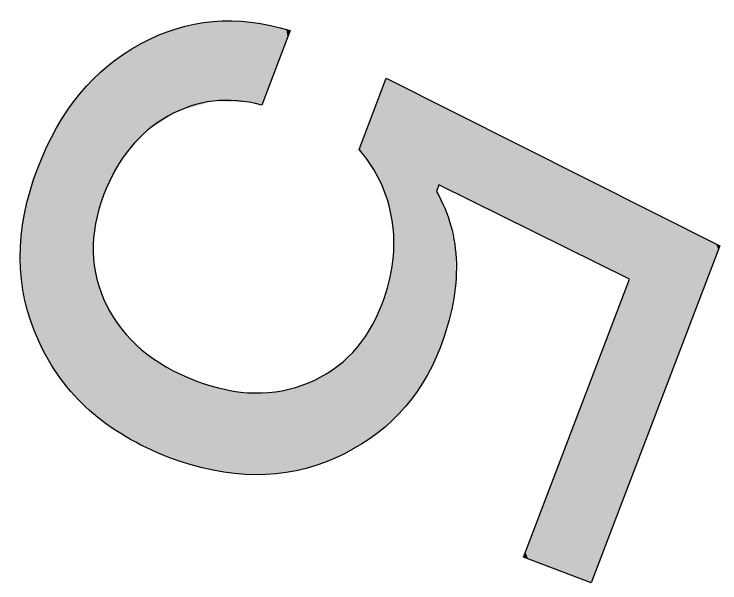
# Model space of a CAD drawing. Extents: x 1 to 47.3, y -47.1 to -0.8.
# Drawn here: x 42.304 to 45.922, y -33.166 to -30.252 of the extents above; entities that cross this region are included whole.
import ezdxf

# ---------------------------------------------------------------- set-up
doc = ezdxf.new("R2010")
doc.units = 0
doc.layers.add('LAYER_1', color=7, linetype='CONTINUOUS')

# ---------------------------------------------------------------- blocks, each defined once
blk = doc.blocks.new('*U16')
at = {"layer": 'LAYER_1', "color": 7}
for points in [[(43.2118, -30.7294), (43.1562, -30.3224), (43.2118, -30.31)], [(43.2737, -30.7122), (43.2118, -30.31), (43.2737, -30.2961)], [(43.2118, -30.7294), (43.2118, -30.31), (43.2737, -30.7122)], [(43.2749, -30.7118), (43.2737, -30.2961), (43.2749, -30.2959)], [(43.2737, -30.7122), (43.2737, -30.2961), (43.2749, -30.7118)], [(43.3239, -30.6982), (43.2749, -30.2959), (43.3239, -30.2928)], [(43.2749, -30.7118), (43.2749, -30.2959), (43.3239, -30.6982)], [(43.3795, -30.7), (43.3239, -30.2928), (43.3795, -30.2894)], [(43.3239, -30.6982), (43.3239, -30.2928), (43.3795, -30.7)], [(43.3888, -30.7003), (43.3795, -30.2894), (43.3888, -30.2888)], [(43.3795, -30.7), (43.3795, -30.2894), (43.3888, -30.7003)], [(43.4194, -30.7012), (43.3888, -30.2888), (43.4194, -30.2869)], [(43.3888, -30.7003), (43.3888, -30.2888), (43.4194, -30.7012)], [(43.4194, -30.7012), (43.4194, -30.2869), (43.5002, -30.7038)], [(43.5002, -30.7038), (43.4194, -30.2869), (43.5002, -30.2943)], [(43.5002, -30.7038), (43.5002, -30.2943), (43.5093, -30.7041)], [(43.5093, -30.7041), (43.5002, -30.2943), (43.5093, -30.2951)], [(43.5093, -30.7041), (43.5093, -30.2951), (43.542, -30.7109)], [(43.542, -30.7109), (43.5093, -30.2951), (43.542, -30.2981)], [(43.542, -30.7109), (43.542, -30.2981), (43.5571, -30.7141)], [(43.5571, -30.7141), (43.542, -30.2981), (43.5571, -30.2995)], [(43.5571, -30.7141), (43.5571, -30.2995), (43.5674, -30.7165)], [(43.5674, -30.7165), (43.5571, -30.2995), (43.5674, -30.3004)], [(43.5674, -30.7165), (43.5674, -30.3004), (43.5733, -30.7179)], [(43.5733, -30.7179), (43.5674, -30.3004), (43.5733, -30.3018)], [(43.5733, -30.7179), (43.5733, -30.3018), (43.5749, -30.7139)], [(43.5749, -30.7139), (43.5733, -30.3018), (43.5749, -30.3022)], [(43.5749, -30.7139), (43.5749, -30.3022), (43.5828, -30.6931)], [(43.5828, -30.6931), (43.5749, -30.3022), (43.5828, -30.3041)], [(43.5828, -30.6931), (43.5828, -30.3041), (43.596, -30.6586)], [(43.596, -30.6586), (43.5828, -30.3041), (43.596, -30.3072)], [(43.596, -30.6586), (43.596, -30.3072), (43.6082, -30.6266)], [(43.6082, -30.6266), (43.596, -30.3072), (43.6082, -30.3101)], [(43.6082, -30.6266), (43.6082, -30.3101), (43.6728, -30.4573)], [(43.6728, -30.4573), (43.6082, -30.3101), (43.6728, -30.3255)], [(43.134, -30.756), (43.0501, -30.3605), (43.134, -30.3274)], [(43.1483, -30.747), (43.134, -30.3274), (43.1483, -30.3242)], [(43.134, -30.756), (43.134, -30.3274), (43.1483, -30.747)], [(43.1562, -30.7448), (43.1483, -30.3242), (43.1562, -30.3224)], [(43.1483, -30.747), (43.1483, -30.3242), (43.1562, -30.7448)], [(43.1562, -30.7448), (43.1562, -30.3224), (43.2118, -30.7294)], [(43.6728, -30.4573), (43.6728, -30.3255), (43.6991, -30.3885)], [(43.6991, -30.3885), (43.6728, -30.3255), (43.6991, -30.3317)], [(43.6991, -30.3885), (43.6991, -30.3317), (43.7055, -30.3717)], [(43.7055, -30.3717), (43.6991, -30.3317), (43.7055, -30.3333)], [(43.7055, -30.3717), (43.7055, -30.3333), (43.7125, -30.3533)], [(43.7125, -30.3533), (43.7055, -30.3333), (43.7125, -30.335)], [(43.7125, -30.3533), (43.7125, -30.335), (43.7153, -30.3459)], [(43.7153, -30.3459), (43.7125, -30.335), (43.7153, -30.3356)], [(43.7153, -30.3459), (43.7153, -30.3356), (43.719, -30.3365)], [(42.9876, -30.8477), (42.9576, -30.404), (42.9876, -30.3868)], [(42.9967, -30.8419), (42.9876, -30.3868), (42.9967, -30.3816)], [(42.9876, -30.8477), (42.9876, -30.3868), (42.9967, -30.8419)], [(43.0382, -30.816), (42.9967, -30.3816), (43.0382, -30.3652)], [(42.9967, -30.8419), (42.9967, -30.3816), (43.0382, -30.816)], [(43.0501, -30.8085), (43.0382, -30.3652), (43.0501, -30.3605)], [(43.0382, -30.816), (43.0382, -30.3652), (43.0501, -30.8085)], [(43.0501, -30.8085), (43.0501, -30.3605), (43.134, -30.756)], [(42.9576, -30.881), (42.8789, -30.4493), (42.9576, -30.404)], [(42.9576, -30.881), (42.9576, -30.404), (42.9876, -30.8477)], [(42.859, -30.9907), (42.8138, -30.4974), (42.859, -30.462)], [(42.8652, -30.9839), (42.859, -30.462), (42.8652, -30.4571)], [(42.859, -30.9907), (42.859, -30.462), (42.8652, -30.9839)], [(42.8752, -30.9727), (42.8652, -30.4571), (42.8752, -30.4514)], [(42.8652, -30.9839), (42.8652, -30.4571), (42.8752, -30.9727)], [(42.8789, -30.9686), (42.8752, -30.4514), (42.8789, -30.4493)], [(42.8752, -30.9727), (42.8752, -30.4514), (42.8789, -30.9686)], [(42.8789, -30.9686), (42.8789, -30.4493), (42.9576, -30.881)], [(42.8138, -31.0785), (42.764, -30.5365), (42.8138, -30.4974)], [(42.8138, -31.0785), (42.8138, -30.4974), (42.859, -30.9907)], [(42.7627, -31.1796), (42.7464, -30.5503), (42.7627, -30.5376)], [(42.764, -31.1754), (42.7627, -30.5376), (42.764, -30.5365)], [(42.7627, -31.1796), (42.7627, -30.5376), (42.764, -31.1754)], [(42.764, -31.1754), (42.764, -30.5365), (42.8138, -31.0785)], [(42.728, -31.2939), (42.7112, -30.5873), (42.728, -30.5696)], [(42.7289, -31.2887), (42.728, -30.5696), (42.7289, -30.5687)], [(42.728, -31.2939), (42.728, -30.5696), (42.7289, -31.2887)], [(42.7328, -31.276), (42.7289, -30.5687), (42.7328, -30.5646)], [(42.7289, -31.2887), (42.7289, -30.5687), (42.7328, -31.276)], [(42.7464, -31.2321), (42.7328, -30.5646), (42.7464, -30.5503)], [(42.7328, -31.276), (42.7328, -30.5646), (42.7464, -31.2321)], [(42.7464, -31.2321), (42.7464, -30.5503), (42.7627, -31.1796)], [(42.7109, -32.2982), (42.6409, -30.661), (42.7109, -30.5876)], [(42.7112, -31.399), (42.7109, -30.5876), (42.7112, -30.5873)], [(42.7109, -31.5061), (42.7109, -30.5876), (42.7112, -31.399)], [(42.7112, -31.399), (42.7112, -30.5873), (42.728, -31.2939)], [(44.2094, -31.1868), (44.1892, -30.638), (44.2094, -30.5852)], [(44.2096, -31.1874), (44.2094, -30.5852), (44.2096, -30.5851)], [(44.2094, -31.1868), (44.2094, -30.5852), (44.2096, -31.1874)], [(44.2158, -31.2021), (44.2096, -30.5851), (44.2158, -30.5835)], [(44.2096, -31.1874), (44.2096, -30.5851), (44.2158, -31.2021)], [(44.2158, -31.2021), (44.2158, -30.5835), (44.2191, -31.2097)], [(44.2191, -31.2097), (44.2158, -30.5835), (44.2191, -30.5852)], [(44.2191, -31.2097), (44.2191, -30.5852), (44.2406, -31.321)], [(44.2406, -31.321), (44.2191, -30.5852), (44.2406, -30.596)], [(44.2406, -31.321), (44.2406, -30.596), (44.2434, -31.3355)], [(44.2434, -31.3355), (44.2406, -30.596), (44.2434, -30.5974)], [(44.2434, -31.3355), (44.2434, -30.5974), (44.2455, -31.3464)], [(44.2455, -31.3464), (44.2434, -30.5974), (44.2455, -30.5984)], [(44.2455, -31.3464), (44.2455, -30.5984), (44.2483, -31.3609)], [(44.2483, -31.3609), (44.2455, -30.5984), (44.2483, -30.5998)], [(44.2483, -32.328), (44.2483, -30.5998), (44.2844, -32.2881)], [(44.2844, -32.2881), (44.2483, -30.5998), (44.2844, -30.6179)], [(44.1892, -31.1394), (44.1756, -30.6739), (44.1892, -30.638)], [(44.1892, -31.1394), (44.1892, -30.638), (44.2094, -31.1868)], [(44.2844, -32.2881), (44.2844, -30.6179), (44.3416, -32.2249)], [(44.3416, -32.2249), (44.2844, -30.6179), (44.3416, -30.6466)], [(44.3416, -32.2249), (44.3416, -30.6466), (44.3452, -32.2194)], [(44.3452, -32.2194), (44.3416, -30.6466), (44.3452, -30.6484)], [(42.6409, -32.2326), (42.6111, -30.7024), (42.6409, -30.661)], [(42.6409, -32.2326), (42.6409, -30.661), (42.7109, -32.2982)], [(44.1756, -31.1073), (44.1602, -30.7142), (44.1756, -30.6739)], [(44.1756, -31.1073), (44.1756, -30.6739), (44.1892, -31.1394)], [(44.3452, -32.2194), (44.3452, -30.6484), (44.4207, -32.1043)], [(44.4207, -32.1043), (44.3452, -30.6484), (44.4207, -30.6863)], [(42.6111, -32.2046), (42.5488, -30.789), (42.6111, -30.7024)], [(42.6111, -32.2046), (42.6111, -30.7024), (42.6409, -32.2326)], [(44.1602, -31.0711), (44.1285, -30.7975), (44.1602, -30.7142)], [(44.1602, -31.0711), (44.1602, -30.7142), (44.1756, -31.1073)], [(44.4207, -32.1043), (44.4207, -30.6863), (44.423, -32.1009)], [(44.423, -32.1009), (44.4207, -30.6863), (44.423, -30.6874)], [(44.423, -32.1009), (44.423, -30.6874), (44.469, -32.0017)], [(44.469, -32.0017), (44.423, -30.6874), (44.469, -30.7104)], [(44.469, -31.1612), (44.469, -30.7104), (44.4691, -31.1608)], [(44.4691, -31.1608), (44.469, -30.7104), (44.4691, -30.7105)], [(44.4691, -31.1608), (44.4691, -30.7105), (44.471, -31.1559)], [(44.471, -31.1559), (44.4691, -30.7105), (44.471, -30.7115)], [(44.471, -31.1559), (44.471, -30.7115), (44.4749, -31.1456)], [(44.4749, -31.1456), (44.471, -30.7115), (44.4749, -30.7134)], [(44.4749, -31.1456), (44.4749, -30.7134), (44.482, -31.1268)], [(44.482, -31.1268), (44.4749, -30.7134), (44.482, -30.717)], [(44.482, -31.1268), (44.482, -30.717), (44.4876, -31.1295)], [(44.4876, -31.1295), (44.482, -30.717), (44.4876, -30.7198)], [(44.4876, -31.1295), (44.4876, -30.7198), (44.4917, -31.1316)], [(44.4917, -31.1316), (44.4876, -30.7198), (44.4917, -30.7218)], [(44.4917, -31.1316), (44.4917, -30.7218), (44.5062, -31.1387)], [(44.5062, -31.1387), (44.4917, -30.7218), (44.5062, -30.7291)], [(44.5062, -31.1387), (44.5062, -30.7291), (44.5407, -31.1558)], [(44.5407, -31.1558), (44.5062, -30.7291), (44.5407, -30.7464)], [(44.5407, -31.1558), (44.5407, -30.7464), (44.5428, -31.1569)], [(44.5428, -31.1569), (44.5407, -30.7464), (44.5428, -30.7475)], [(44.5428, -31.1569), (44.5428, -30.7475), (44.5676, -31.1692)], [(44.5676, -31.1692), (44.5428, -30.7475), (44.5676, -30.7599)], [(42.5488, -32.1244), (42.5101, -30.8605), (42.5488, -30.789)], [(42.5488, -32.1244), (42.5488, -30.789), (42.6111, -32.2046)], [(44.5676, -31.1692), (44.5676, -30.7599), (44.5682, -31.1694)], [(44.5682, -31.1694), (44.5676, -30.7599), (44.5682, -30.7602)], [(44.5682, -31.1694), (44.5682, -30.7602), (44.5722, -31.1714)], [(44.5722, -31.1714), (44.5682, -30.7602), (44.5722, -30.7622)], [(44.5722, -31.1714), (44.5722, -30.7622), (44.6078, -31.1891)], [(44.6078, -31.1891), (44.5722, -30.7622), (44.6078, -30.78)], [(44.6078, -31.1891), (44.6078, -30.78), (44.6704, -31.22)], [(44.6704, -31.22), (44.6078, -30.78), (44.6704, -30.8114)], [(44.1244, -31.0201), (44.116, -30.8302), (44.1244, -30.8081)], [(44.1285, -31.0259), (44.1244, -30.8081), (44.1285, -30.7975)], [(44.1244, -31.0201), (44.1244, -30.8081), (44.1285, -31.0259)], [(44.1285, -31.0259), (44.1285, -30.7975), (44.1602, -31.0711)], [(44.6704, -31.22), (44.6704, -30.8114), (44.7911, -31.2798)], [(44.7911, -31.2798), (44.6704, -30.8114), (44.7911, -30.8719)], [(42.5101, -32.0745), (42.4701, -30.9344), (42.5101, -30.8605)], [(42.5101, -32.0745), (42.5101, -30.8605), (42.5488, -32.1244)], [(44.116, -31.0081), (44.0849, -30.9119), (44.116, -30.8302)], [(44.116, -31.0081), (44.116, -30.8302), (44.1244, -31.0201)], [(44.7911, -31.2798), (44.7911, -30.8719), (44.8287, -31.2985)], [(44.8287, -31.2985), (44.7911, -30.8719), (44.8287, -30.8908)], [(44.8287, -31.2985), (44.8287, -30.8908), (44.9173, -31.3424)], [(44.9173, -31.3424), (44.8287, -30.8908), (44.9173, -30.9352)], [(42.4701, -32.0017), (42.4298, -31.035), (42.4701, -30.9344)], [(42.4701, -32.0017), (42.4701, -30.9344), (42.5101, -32.0745)], [(44.0755, -30.9505), (44.0721, -30.9456), (44.0755, -30.9366)], [(44.0849, -30.9638), (44.0755, -30.9366), (44.0849, -30.9119)], [(44.0755, -30.9505), (44.0755, -30.9366), (44.0849, -30.9638)], [(44.0849, -30.9638), (44.0849, -30.9119), (44.116, -31.0081)], [(44.9173, -31.3424), (44.9173, -30.9352), (44.9197, -31.3435)], [(44.9197, -31.3435), (44.9173, -30.9352), (44.9197, -30.9364)], [(44.9197, -31.3435), (44.9197, -30.9364), (44.9252, -31.3463)], [(44.9252, -31.3463), (44.9197, -30.9364), (44.9252, -30.9392)], [(44.9252, -31.3463), (44.9252, -30.9392), (44.9391, -31.3531)], [(44.9391, -31.3531), (44.9252, -30.9392), (44.9391, -30.9461)], [(44.9391, -31.3531), (44.9391, -30.9461), (44.97, -31.3685)], [(44.97, -31.3685), (44.9391, -30.9461), (44.97, -30.9616)], [(44.97, -31.3685), (44.97, -30.9616), (44.9824, -31.3746)], [(44.9824, -31.3746), (44.97, -30.9616), (44.9824, -30.9678)], [(44.9824, -31.3746), (44.9824, -30.9678), (45.0417, -31.4039)], [(45.0417, -31.4039), (44.9824, -30.9678), (45.0417, -30.9976)], [(45.0417, -31.4039), (45.0417, -30.9976), (45.0615, -31.4137)], [(45.0615, -31.4137), (45.0417, -30.9976), (45.0615, -31.0075)], [(45.0615, -31.4137), (45.0615, -31.0075), (45.0665, -31.4162)], [(45.0665, -31.4162), (45.0615, -31.0075), (45.0665, -31.01)], [(42.4298, -31.9285), (42.4037, -31.1003), (42.4298, -31.035)], [(42.4298, -31.9285), (42.4298, -31.035), (42.4701, -32.0017)], [(45.0665, -31.4162), (45.0665, -31.01), (45.1118, -31.4387)], [(45.1118, -31.4387), (45.0665, -31.01), (45.1118, -31.0327)], [(45.1118, -31.4387), (45.1118, -31.0327), (45.1532, -31.4591)], [(45.1532, -31.4591), (45.1118, -31.0327), (45.1532, -31.0534)], [(45.1532, -31.4591), (45.1532, -31.0534), (45.1873, -31.476)], [(45.1873, -31.476), (45.1532, -31.0534), (45.1873, -31.0705)], [(45.1873, -31.476), (45.1873, -31.0705), (45.1918, -31.4783)], [(45.1918, -31.4783), (45.1873, -31.0705), (45.1918, -31.0728)], [(45.1918, -31.4783), (45.1918, -31.0728), (45.231, -31.4977)], [(45.231, -31.4977), (45.1918, -31.0728), (45.231, -31.0925)], [(42.4037, -31.857), (42.3726, -31.2166), (42.4037, -31.1003)], [(42.4037, -31.857), (42.4037, -31.1003), (42.4298, -31.9285)], [(45.231, -31.4977), (45.231, -31.0925), (45.2545, -31.5093)], [(45.2545, -31.5093), (45.231, -31.0925), (45.2545, -31.1042)], [(45.2545, -31.5093), (45.2545, -31.1042), (45.2627, -31.5134)], [(45.2627, -31.5134), (45.2545, -31.1042), (45.2627, -31.1084)], [(45.2627, -31.5134), (45.2627, -31.1084), (45.263, -31.5136)], [(45.263, -31.5136), (45.2627, -31.1084), (45.263, -31.1085)], [(45.263, -31.5136), (45.263, -31.1085), (45.2673, -31.5156)], [(45.2673, -31.5156), (45.263, -31.1085), (45.2673, -31.1106)], [(45.2673, -31.5156), (45.2673, -31.1106), (45.2793, -31.5216)], [(45.2793, -31.5216), (45.2673, -31.1106), (45.2793, -31.1167)], [(45.2793, -31.5216), (45.2793, -31.1167), (45.2985, -31.5311)], [(45.2985, -31.5311), (45.2793, -31.1167), (45.2985, -31.1263)], [(45.2985, -31.5311), (45.2985, -31.1263), (45.3043, -31.534)], [(45.3043, -31.534), (45.2985, -31.1263), (45.3043, -31.1292)], [(45.3043, -31.534), (45.3043, -31.1292), (45.3061, -31.5349)], [(45.3061, -31.5349), (45.3043, -31.1292), (45.3061, -31.1301)], [(45.3061, -31.5349), (45.3061, -31.1301), (45.3239, -31.5437)], [(45.3239, -31.5437), (45.3061, -31.1301), (45.3239, -31.139)], [(45.3239, -31.5437), (45.3239, -31.139), (45.3328, -31.5481)], [(45.3328, -31.5481), (45.3239, -31.139), (45.3328, -31.1435)], [(45.3328, -31.5481), (45.3328, -31.1435), (45.3901, -31.5765)], [(45.3901, -31.5765), (45.3328, -31.1435), (45.3901, -31.1722)], [(44.469, -32.0017), (44.469, -31.1612), (44.4691, -32.0014)], [(44.4691, -32.0014), (44.469, -31.1612), (44.4691, -31.1615)], [(44.4691, -32.0014), (44.4691, -31.1615), (44.471, -31.9973)], [(44.471, -31.9973), (44.4691, -31.1615), (44.471, -31.1648)], [(44.471, -31.9973), (44.471, -31.1648), (44.4749, -31.9888)], [(44.4749, -31.9888), (44.471, -31.1648), (44.4749, -31.1718)], [(44.4749, -31.9888), (44.4749, -31.1718), (44.482, -31.9734)], [(44.482, -31.9734), (44.4749, -31.1718), (44.482, -31.1853)], [(44.482, -31.9734), (44.482, -31.1853), (44.4876, -31.9615)], [(44.4876, -31.9615), (44.482, -31.1853), (44.4876, -31.1958)], [(45.3901, -31.5765), (45.3901, -31.1722), (45.3921, -31.5775)], [(45.3921, -31.5775), (45.3901, -31.1722), (45.3921, -31.1732)], [(45.3921, -31.5775), (45.3921, -31.1732), (45.3946, -31.5787)], [(45.3946, -31.5787), (45.3921, -31.1732), (45.3946, -31.1745)], [(45.3946, -31.5787), (45.3946, -31.1745), (45.4354, -31.5989)], [(45.4354, -31.5989), (45.3946, -31.1745), (45.4354, -31.1949)], [(42.3726, -31.7721), (42.357, -31.2752), (42.3726, -31.2166)], [(42.3726, -31.7721), (42.3726, -31.2166), (42.4037, -31.857)], [(44.4876, -31.9615), (44.4876, -31.1958), (44.4917, -31.9483)], [(44.4917, -31.9483), (44.4876, -31.1958), (44.4917, -31.2037)], [(44.4917, -31.9483), (44.4917, -31.2037), (44.5062, -31.9019)], [(44.5062, -31.9019), (44.4917, -31.2037), (44.5062, -31.2415)], [(45.4354, -31.5989), (45.4354, -31.1949), (45.4478, -31.605)], [(45.4478, -31.605), (45.4354, -31.1949), (45.4478, -31.2011)], [(45.4478, -31.605), (45.4478, -31.2011), (45.4493, -31.6066)], [(45.4493, -31.6066), (45.4478, -31.2011), (45.4493, -31.2019)], [(45.4493, -31.6066), (45.4493, -31.2019), (45.4572, -31.6146)], [(45.4572, -31.6146), (45.4493, -31.2019), (45.4572, -31.2058)], [(45.4572, -32.6575), (45.4572, -31.2058), (45.4716, -32.6197)], [(45.4716, -32.6197), (45.4572, -31.2058), (45.4716, -31.2131)], [(45.4716, -32.6197), (45.4716, -31.2131), (45.5252, -32.4791)], [(45.5252, -32.4791), (45.4716, -31.2131), (45.5252, -31.2399)], [(44.5062, -31.9019), (44.5062, -31.2415), (44.5407, -31.7914)], [(44.5407, -31.7914), (44.5062, -31.2415), (44.5407, -31.3316)], [(45.5252, -32.4791), (45.5252, -31.2399), (45.654, -32.1415)], [(45.654, -32.1415), (45.5252, -31.2399), (45.654, -31.3045)], [(42.357, -31.6914), (42.3415, -31.4027), (42.357, -31.2752)], [(42.357, -31.6914), (42.357, -31.2752), (42.3726, -31.7721)], [(44.5407, -31.7914), (44.5407, -31.3316), (44.5428, -31.779)], [(44.5428, -31.779), (44.5407, -31.3316), (44.5428, -31.337)], [(45.654, -32.1415), (45.654, -31.3045), (45.7123, -31.9889)], [(45.7123, -31.9889), (45.654, -31.3045), (45.7123, -31.3337)], [(45.7123, -31.9889), (45.7123, -31.3337), (45.742, -31.9109)], [(45.742, -31.9109), (45.7123, -31.3337), (45.742, -31.3486)], [(44.2483, -32.328), (44.2455, -31.5189), (44.2483, -31.3609)], [(44.5428, -31.779), (44.5428, -31.337), (44.5676, -31.6307)], [(44.5676, -31.6307), (44.5428, -31.337), (44.5676, -31.4762)], [(45.742, -31.9109), (45.742, -31.3486), (45.7878, -31.7908)], [(45.7878, -31.7908), (45.742, -31.3486), (45.7878, -31.3716)], [(42.3415, -31.6111), (42.3363, -31.4454), (42.3415, -31.4027)], [(42.3415, -31.6111), (42.3415, -31.4027), (42.357, -31.6914)], [(45.7878, -31.7908), (45.7878, -31.3716), (45.8191, -31.7088)], [(45.8191, -31.7088), (45.7878, -31.3716), (45.8191, -31.3873)], [(45.8191, -31.7088), (45.8191, -31.3873), (45.8486, -31.6316)], [(45.8486, -31.6316), (45.8191, -31.3873), (45.8486, -31.402)], [(45.8486, -31.6316), (45.8486, -31.402), (45.8788, -31.5522)], [(45.8788, -31.5522), (45.8486, -31.402), (45.8788, -31.4172)], [(45.8788, -31.5522), (45.8788, -31.4172), (45.8924, -31.5168)], [(45.8924, -31.5168), (45.8788, -31.4172), (45.8924, -31.424)], [(45.8924, -31.5168), (45.8924, -31.424), (45.9002, -31.4964)], [(45.9002, -31.4964), (45.8924, -31.424), (45.9002, -31.4279)], [(45.9002, -31.4964), (45.9002, -31.4279), (45.9147, -31.4583)], [(45.9147, -31.4583), (45.9002, -31.4279), (45.9147, -31.4352)], [(45.9147, -31.4583), (45.9147, -31.4352), (45.9172, -31.4518)], [(45.9172, -31.4518), (45.9147, -31.4352), (45.9172, -31.4364)], [(45.9172, -31.4518), (45.9172, -31.4364), (45.9216, -31.4402)], [(44.5676, -31.6307), (44.5676, -31.4762), (44.5682, -31.4793)], [(42.7109, -32.2982), (42.7109, -31.5061), (42.7112, -32.2984)], [(42.7112, -32.2984), (42.7109, -31.5061), (42.7112, -31.5079)], [(42.7112, -32.2984), (42.7112, -31.5079), (42.728, -32.3143)], [(42.728, -32.3143), (42.7112, -31.5079), (42.728, -31.6102)], [(44.2406, -32.3357), (44.2191, -31.6387), (44.2406, -31.5412)], [(44.2434, -32.3335), (44.2406, -31.5412), (44.2434, -31.5285)], [(44.2406, -32.3357), (44.2406, -31.5412), (44.2434, -32.3335)], [(44.2455, -32.3311), (44.2434, -31.5285), (44.2455, -31.5189)], [(44.2434, -32.3335), (44.2434, -31.5285), (44.2455, -32.3311)], [(44.2455, -32.3311), (44.2455, -31.5189), (44.2483, -32.328)], [(42.728, -32.3143), (42.728, -31.6102), (42.7289, -32.3151)], [(42.7289, -32.3151), (42.728, -31.6102), (42.7289, -31.6126)], [(42.7289, -32.3151), (42.7289, -31.6126), (42.7328, -32.3188)], [(42.7328, -32.3188), (42.7289, -31.6126), (42.7328, -31.6241)], [(42.7328, -32.3188), (42.7328, -31.6241), (42.7464, -32.3281)], [(42.7464, -32.3281), (42.7328, -31.6241), (42.7464, -31.6637)], [(45.4572, -32.6575), (45.4493, -31.6352), (45.4572, -31.6146)], [(44.2158, -32.3558), (44.2096, -31.6816), (44.2158, -31.6534)], [(44.2191, -32.3532), (44.2158, -31.6534), (44.2191, -31.6387)], [(44.2158, -32.3558), (44.2158, -31.6534), (44.2191, -32.3532)], [(44.2191, -32.3532), (44.2191, -31.6387), (44.2406, -32.3357)], [(45.4478, -32.6821), (45.4354, -31.6716), (45.4478, -31.6392)], [(45.4493, -32.6781), (45.4478, -31.6392), (45.4493, -31.6352)], [(45.4478, -32.6821), (45.4478, -31.6392), (45.4493, -32.6781)], [(45.4493, -32.6781), (45.4493, -31.6352), (45.4572, -32.6575)], [(42.7464, -32.3281), (42.7464, -31.6637), (42.7627, -32.3393)], [(42.7627, -32.3393), (42.7464, -31.6637), (42.7627, -31.7112)], [(44.2094, -32.3611), (44.1892, -31.7364), (44.2094, -31.6822)], [(44.2096, -32.3609), (44.2094, -31.6822), (44.2096, -31.6816)], [(44.2094, -32.3611), (44.2094, -31.6822), (44.2096, -32.3609)], [(44.2096, -32.3609), (44.2096, -31.6816), (44.2158, -32.3558)], [(45.4354, -32.7145), (45.3946, -31.7785), (45.4354, -31.6716)], [(45.4354, -32.7145), (45.4354, -31.6716), (45.4478, -32.6821)], [(42.7627, -32.3393), (42.7627, -31.7112), (42.764, -32.3403)], [(42.764, -32.3403), (42.7627, -31.7112), (42.764, -31.7136)], [(42.764, -32.3403), (42.764, -31.7136), (42.8138, -32.3746)], [(42.8138, -32.3746), (42.764, -31.7136), (42.8138, -31.8075)], [(44.1892, -32.3774), (44.1756, -31.7731), (44.1892, -31.7364)], [(44.1892, -32.3774), (44.1892, -31.7364), (44.2094, -32.3611)], [(44.1602, -32.4009), (44.1285, -31.865), (44.1602, -31.803)], [(44.1756, -32.3884), (44.1602, -31.803), (44.1756, -31.7731)], [(44.1602, -32.4009), (44.1602, -31.803), (44.1756, -32.3884)], [(44.1756, -32.3884), (44.1756, -31.7731), (44.1892, -32.3774)], [(45.3901, -32.8332), (45.3328, -31.9406), (45.3901, -31.7904)], [(45.3921, -32.8279), (45.3901, -31.7904), (45.3921, -31.785)], [(45.3901, -32.8332), (45.3901, -31.7904), (45.3921, -32.8279)], [(45.3946, -32.8214), (45.3921, -31.785), (45.3946, -31.7785)], [(45.3921, -32.8279), (45.3921, -31.785), (45.3946, -32.8214)], [(45.3946, -32.8214), (45.3946, -31.7785), (45.4354, -32.7145)], [(42.8138, -32.3746), (42.8138, -31.8075), (42.859, -32.4058)], [(42.859, -32.4058), (42.8138, -31.8075), (42.859, -31.8679)], [(42.859, -32.4058), (42.859, -31.8679), (42.8652, -32.41)], [(42.8652, -32.41), (42.859, -31.8679), (42.8652, -31.8761)], [(42.8652, -32.41), (42.8652, -31.8761), (42.8752, -32.4169)], [(42.8752, -32.4169), (42.8652, -31.8761), (42.8752, -31.8895)], [(44.1244, -32.429), (44.116, -31.8847), (44.1244, -31.8729)], [(44.1285, -32.4266), (44.1244, -31.8729), (44.1285, -31.865)], [(44.1244, -32.429), (44.1244, -31.8729), (44.1285, -32.4266)], [(44.1285, -32.4266), (44.1285, -31.865), (44.1602, -32.4009)], [(42.8752, -32.4169), (42.8752, -31.8895), (42.8789, -32.4188)], [(42.8789, -32.4188), (42.8752, -31.8895), (42.8789, -31.8945)], [(42.8789, -32.4188), (42.8789, -31.8945), (42.9576, -32.4586)], [(42.9576, -32.4586), (42.8789, -31.8945), (42.9576, -31.9718)], [(44.116, -32.434), (44.0849, -31.9284), (44.116, -31.8847)], [(44.116, -32.434), (44.116, -31.8847), (44.1244, -32.429)], [(44.0721, -32.4599), (44.0626, -31.9596), (44.0721, -31.9464)], [(44.0755, -32.4579), (44.0721, -31.9464), (44.0755, -31.9415)], [(44.0721, -32.4599), (44.0721, -31.9464), (44.0755, -32.4579)], [(44.0849, -32.4523), (44.0755, -31.9415), (44.0849, -31.9284)], [(44.0755, -32.4579), (44.0755, -31.9415), (44.0849, -32.4523)], [(44.0849, -32.4523), (44.0849, -31.9284), (44.116, -32.434)], [(45.3328, -32.9835), (45.3239, -31.9641), (45.3328, -31.9406)], [(45.3328, -32.9835), (45.3328, -31.9406), (45.3901, -32.8332)], [(42.9576, -32.4586), (42.9576, -31.9718), (42.9876, -32.4737)], [(42.9876, -32.4737), (42.9576, -31.9718), (42.9876, -31.9937)], [(44.0626, -32.4655), (43.9967, -32.0266), (44.0626, -31.9596)], [(44.0626, -32.4655), (44.0626, -31.9596), (44.0721, -32.4599)], [(45.3239, -33.0069), (45.3061, -32.0106), (45.3239, -31.9641)], [(45.3239, -33.0069), (45.3239, -31.9641), (45.3328, -32.9835)], [(42.9876, -32.4737), (42.9876, -31.9937), (42.9967, -32.4783)], [(42.9967, -32.4783), (42.9876, -31.9937), (42.9967, -32.0004)], [(42.9967, -32.4783), (42.9967, -32.0004), (43.0382, -32.4992)], [(43.0382, -32.4992), (42.9967, -32.0004), (43.0382, -32.0307)], [(45.3043, -33.0581), (45.2985, -32.0306), (45.3043, -32.0153)], [(45.3061, -33.0534), (45.3043, -32.0153), (45.3061, -32.0106)], [(45.3043, -33.0581), (45.3043, -32.0153), (45.3061, -33.0534)], [(45.3061, -33.0534), (45.3061, -32.0106), (45.3239, -33.0069)], [(43.0382, -32.4992), (43.0382, -32.0307), (43.0501, -32.5035)], [(43.0501, -32.5035), (43.0382, -32.0307), (43.0501, -32.0394)], [(43.0501, -32.5035), (43.0501, -32.0394), (43.134, -32.5337)], [(43.134, -32.5337), (43.0501, -32.0394), (43.134, -32.0853)], [(43.9902, -32.5071), (43.9071, -32.0939), (43.9902, -32.0333)], [(43.9967, -32.5044), (43.9902, -32.0333), (43.9967, -32.0266)], [(43.9902, -32.5071), (43.9902, -32.0333), (43.9967, -32.5044)], [(43.9967, -32.5044), (43.9967, -32.0266), (44.0626, -32.4655)], [(45.2985, -33.0734), (45.2793, -32.0808), (45.2985, -32.0306)], [(45.2985, -33.0734), (45.2985, -32.0306), (45.3043, -33.0581)], [(43.134, -32.5337), (43.134, -32.0853), (43.1483, -32.5389)], [(43.1483, -32.5389), (43.134, -32.0853), (43.1483, -32.0931)], [(43.1483, -32.5389), (43.1483, -32.0931), (43.1562, -32.5418)], [(43.1562, -32.5418), (43.1483, -32.0931), (43.1562, -32.0974)], [(43.9071, -32.5414), (43.8509, -32.1224), (43.9071, -32.0939)], [(43.9071, -32.5414), (43.9071, -32.0939), (43.9902, -32.5071)], [(45.2793, -33.1236), (45.2673, -32.1125), (45.2793, -32.0808)], [(45.2793, -33.1236), (45.2793, -32.0808), (45.2985, -33.0734)], [(43.1562, -32.5418), (43.1562, -32.0974), (43.2118, -32.5618)], [(43.2118, -32.5618), (43.1562, -32.0974), (43.2118, -32.1198)], [(43.2118, -32.5618), (43.2118, -32.1198), (43.2737, -32.5757)], [(43.2737, -32.5757), (43.2118, -32.1198), (43.2737, -32.1448)], [(43.8509, -32.5647), (43.8133, -32.1414), (43.8509, -32.1224)], [(43.8509, -32.5647), (43.8509, -32.1224), (43.9071, -32.5414)], [(45.2627, -33.1662), (45.2545, -32.146), (45.2627, -32.1244)], [(45.263, -33.1663), (45.2627, -32.1244), (45.263, -32.1235)], [(45.2627, -33.1662), (45.2627, -32.1244), (45.263, -33.1663)], [(45.2673, -33.1552), (45.263, -32.1235), (45.2673, -32.1125)], [(45.263, -33.1663), (45.263, -32.1235), (45.2673, -33.1552)], [(45.2673, -33.1552), (45.2673, -32.1125), (45.2793, -33.1236)], [(43.2737, -32.5757), (43.2737, -32.1448), (43.2749, -32.576)], [(43.2749, -32.576), (43.2737, -32.1448), (43.2749, -32.1451)], [(43.2749, -32.576), (43.2749, -32.1451), (43.3239, -32.5869)], [(43.3239, -32.5869), (43.2749, -32.1451), (43.3239, -32.1586)], [(43.3239, -32.5869), (43.3239, -32.1586), (43.3795, -32.5994)], [(43.3795, -32.5994), (43.3239, -32.1586), (43.3795, -32.1738)], [(43.8133, -32.5736), (43.719, -32.1723), (43.8133, -32.1414)], [(43.8133, -32.5736), (43.8133, -32.1414), (43.8509, -32.5647)], [(45.2545, -33.163), (45.231, -32.2075), (45.2545, -32.146)], [(45.2545, -33.163), (45.2545, -32.146), (45.2627, -33.1662)], [(43.3795, -32.5994), (43.3795, -32.1738), (43.3888, -32.6002)], [(43.3888, -32.6002), (43.3795, -32.1738), (43.3888, -32.1763)], [(43.3888, -32.6002), (43.3888, -32.1763), (43.4194, -32.6026)], [(43.4194, -32.6026), (43.3888, -32.1763), (43.4194, -32.1806)], [(43.4194, -32.6026), (43.4194, -32.1806), (43.5002, -32.6091)], [(43.5002, -32.6091), (43.4194, -32.1806), (43.5002, -32.1918)], [(43.5002, -32.6091), (43.5002, -32.1918), (43.5093, -32.6098)], [(43.5093, -32.6098), (43.5002, -32.1918), (43.5093, -32.1918)], [(43.542, -32.6124), (43.5093, -32.1918), (43.542, -32.1916)], [(43.5093, -32.6098), (43.5093, -32.1918), (43.542, -32.6124)], [(43.5571, -32.6113), (43.542, -32.1916), (43.5571, -32.1915)], [(43.542, -32.6124), (43.542, -32.1916), (43.5571, -32.6113)], [(43.5674, -32.6106), (43.5571, -32.1915), (43.5674, -32.1914)], [(43.5571, -32.6113), (43.5571, -32.1915), (43.5674, -32.6106)], [(43.5674, -32.6106), (43.5674, -32.1914), (43.5733, -32.6101)], [(43.5733, -32.6101), (43.5674, -32.1914), (43.5733, -32.1914)], [(43.5733, -32.6101), (43.5733, -32.1914), (43.5749, -32.61)], [(43.5749, -32.61), (43.5733, -32.1914), (43.5749, -32.1914)], [(43.5828, -32.6094), (43.5749, -32.1914), (43.5828, -32.1913)], [(43.5749, -32.61), (43.5749, -32.1914), (43.5828, -32.6094)], [(43.596, -32.6085), (43.5828, -32.1913), (43.596, -32.1912)], [(43.5828, -32.6094), (43.5828, -32.1913), (43.596, -32.6085)], [(43.596, -32.6085), (43.596, -32.1912), (43.6082, -32.6076)], [(43.6082, -32.6076), (43.596, -32.1912), (43.6082, -32.1912)], [(43.6728, -32.6028), (43.6082, -32.1912), (43.6728, -32.1807)], [(43.6082, -32.6076), (43.6082, -32.1912), (43.6728, -32.6028)], [(43.6991, -32.6009), (43.6728, -32.1807), (43.6991, -32.1765)], [(43.6728, -32.6028), (43.6728, -32.1807), (43.6991, -32.6009)], [(43.7055, -32.5993), (43.6991, -32.1765), (43.7055, -32.1755)], [(43.6991, -32.6009), (43.6991, -32.1765), (43.7055, -32.5993)], [(43.7125, -32.5977), (43.7055, -32.1755), (43.7125, -32.1743)], [(43.7055, -32.5993), (43.7055, -32.1755), (43.7125, -32.5977)], [(43.7153, -32.597), (43.7125, -32.1743), (43.7153, -32.1734)], [(43.7125, -32.5977), (43.7125, -32.1743), (43.7153, -32.597)], [(43.719, -32.5961), (43.7153, -32.1734), (43.719, -32.1723)], [(43.7153, -32.597), (43.7153, -32.1734), (43.719, -32.5961)], [(43.719, -32.5961), (43.719, -32.1723), (43.8133, -32.5736)], [(45.231, -33.1541), (45.1918, -32.3102), (45.231, -32.2075)], [(45.231, -33.1541), (45.231, -32.2075), (45.2545, -33.163)], [(45.1918, -33.1392), (45.1873, -32.3222), (45.1918, -32.3102)], [(45.1918, -33.1392), (45.1918, -32.3102), (45.231, -33.1541)], [(45.1873, -33.1374), (45.1532, -32.4116), (45.1873, -32.3222)], [(45.1873, -33.1374), (45.1873, -32.3222), (45.1918, -33.1392)], [(45.1532, -33.1244), (45.1118, -32.5201), (45.1532, -32.4116)], [(45.1532, -33.1244), (45.1532, -32.4116), (45.1873, -33.1374)], [(45.1118, -33.1087), (45.0665, -32.6388), (45.1118, -32.5201)], [(45.1118, -33.1087), (45.1118, -32.5201), (45.1532, -33.1244)], [(45.0615, -33.0895), (45.0417, -32.7038), (45.0615, -32.652)], [(45.0665, -33.0914), (45.0615, -32.652), (45.0665, -32.6388)], [(45.0615, -33.0895), (45.0615, -32.652), (45.0665, -33.0914)], [(45.0665, -33.0914), (45.0665, -32.6388), (45.1118, -33.1087)], [(45.0417, -33.082), (44.9824, -32.8594), (45.0417, -32.7038)], [(45.0417, -33.082), (45.0417, -32.7038), (45.0615, -33.0895)], [(44.9824, -33.0593), (44.97, -32.8917), (44.9824, -32.8594)], [(44.9824, -33.0593), (44.9824, -32.8594), (45.0417, -33.082)], [(44.97, -33.0547), (44.9391, -32.9728), (44.97, -32.8917)], [(44.97, -33.0547), (44.97, -32.8917), (44.9824, -33.0593)], [(44.9391, -33.0429), (44.9252, -33.0093), (44.9391, -32.9728)], [(44.9391, -33.0429), (44.9391, -32.9728), (44.97, -33.0547)], [(44.9197, -33.0355), (44.9173, -33.0299), (44.9197, -33.0238)], [(44.9252, -33.0376), (44.9197, -33.0238), (44.9252, -33.0093)], [(44.9197, -33.0355), (44.9197, -33.0238), (44.9252, -33.0376)], [(44.9252, -33.0376), (44.9252, -33.0093), (44.9391, -33.0429)]]:
    blk.add_solid(points, dxfattribs=at)
blk = doc.blocks.new('BLOCK_2')
at = {"layer": 'LAYER_1'}
blk.add_open_spline([(44.0721, -30.9456), (44.1634, -31.0513), (44.2202, -31.1726), (44.2419, -31.3094), (44.264, -31.4461), (44.2467, -31.5888), (44.1902, -31.7369), (44.1151, -31.9336), (43.9894, -32.0687), (43.8133, -32.1414), (43.6373, -32.2144), (43.4444, -32.2106), (43.2346, -32.1307), (43.0175, -32.0477), (42.8653, -31.9188), (42.7781, -31.7441), (42.6906, -31.5691), (42.6861, -31.3797), (42.764, -31.1754), (42.8336, -30.9928), (42.9428, -30.8594), (43.0919, -30.7754), (43.2408, -30.6917), (43.4013, -30.6724), (43.5732, -30.7182), (43.5732, -30.7182), (43.719, -30.3365), (43.719, -30.3365), (43.4464, -30.2524), (43.1905, -30.2748), (42.9517, -30.4047), (42.713, -30.5342), (42.5373, -30.7464), (42.425, -31.041), (42.3037, -31.3586), (42.3051, -31.6546), (42.4298, -31.9285), (42.5542, -32.2023), (42.7767, -32.4004), (43.0971, -32.5231), (43.4061, -32.6409), (43.6904, -32.6423), (43.9491, -32.5269), (44.2082, -32.4115), (44.3876, -32.223), (44.4876, -31.9615), (44.5465, -31.8062), (44.5744, -31.6618), (44.5709, -31.5288), (44.5675, -31.3955), (44.5334, -31.2732), (44.4689, -31.1612), (44.4689, -31.1612), (44.482, -31.1268), (44.482, -31.1268), (44.482, -31.1268), (45.4587, -31.6105), (45.4587, -31.6105), (45.4587, -31.6105), (44.9158, -33.034), (44.9158, -33.034), (44.9158, -33.034), (45.263, -33.1663), (45.263, -33.1663), (45.263, -33.1663), (45.9221, -31.4389), (45.9221, -31.4389), (45.9221, -31.4389), (44.2109, -30.5811), (44.2109, -30.5811), (44.2109, -30.5811), (44.0721, -30.9456), (44.0721, -30.9456)], degree=3, knots=[0, 0, 0, 0, 1, 1, 1, 2, 2, 2, 3, 3, 3, 4, 4, 4, 5, 5, 5, 6, 6, 6, 7, 7, 7, 8, 8, 8, 9, 9, 9, 10, 10, 10, 11, 11, 11, 12, 12, 12, 13, 13, 13, 14, 14, 14, 15, 15, 15, 16, 16, 16, 17, 17, 17, 18, 18, 18, 19, 19, 19, 20, 20, 20, 21, 21, 21, 22, 22, 22, 23, 23, 23, 24, 24, 24, 24], dxfattribs=at)
at = {"layer": 'LAYER_1', "color": 7}
blk.add_blockref('*U16', (0, 0), dxfattribs=at)

msp = doc.modelspace()

# ---------------------------------------------------------------- block references
at = {"layer": 'LAYER_1'}
msp.add_blockref('BLOCK_2', (0, 0), dxfattribs=at)

doc.saveas('drawing.dxf')
